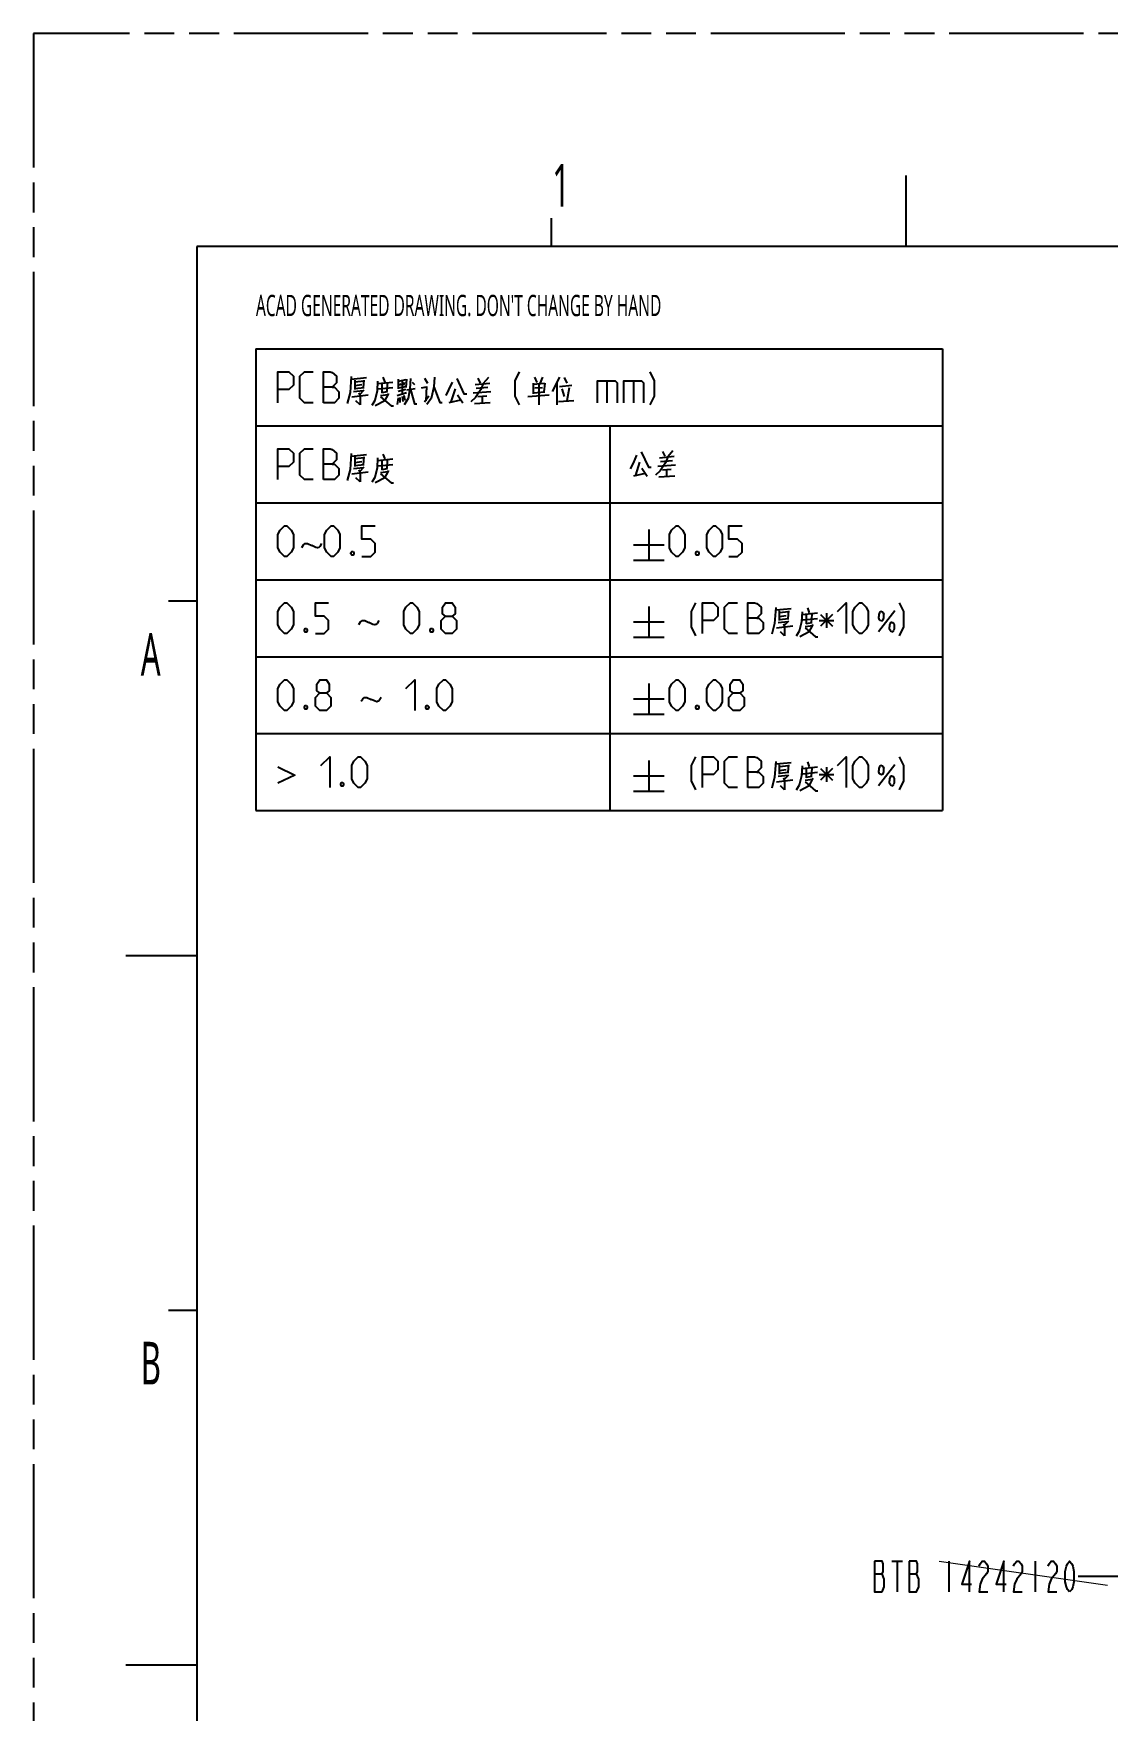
# Model space of a CAD drawing. Header units: millimetres. Extents: x -28 to 350, y 32 to 299.
# Drawn here: x -27.8 to 41.9, y 190.4 to 299.3 of the extents above; entities that cross this region are included whole.
import ezdxf

# ---------------------------------------------------------------- set-up
doc = ezdxf.new("R2010")
doc.units = ezdxf.units.MM
doc.header["$LTSCALE"] = 19.36
doc.linetypes.add('PHANTOM', pattern=[0.8, 0.45, -0.05, 0.1, -0.05, 0.1, -0.05])
doc.layers.get('0').update_dxf_attribs({"linetype": 'CONTINUOUS'})
doc.layers.add('0PAPERF', color=2, linetype='PHANTOM', plot=False)
doc.layers.add('DIM', color=100, linetype='CONTINUOUS', lineweight=15)
doc.layers.add('備註', color=1, linetype='CONTINUOUS', lineweight=20)
doc.layers.add('鵬鼎', color=5, linetype='CONTINUOUS')
doc.styles.get("Standard").update_dxf_attribs({"font": 'simplex.shx', "width": 0.56})
doc.dimstyles.get("Standard").update_dxf_attribs({"dimtxt": 2, "dimasz": 2, "dimexe": 2, "dimexo": 0.35, "dimtad": 1, "dimzin": 0, "dimdsep": 46, "dimtxsty": 'Standard', "dimcen": 0.09, "dimazin": 0, "dimtol": 1, "dimtp": 0.01, "dimtm": 0.01, "dimtfac": 1, "dimtofl": 0, "dimtmove": 0, "dimatfit": 3, "dimfxl": 1, "dimtolj": 1, "dimtzin": 0, "dimarcsym": 0})

msp = doc.modelspace()

# ---------------------------------------------------------------- linework, layer by layer
for p, q in [((28.838, 285.465), (28.838, 290.073)), ((5.798, 285.465), (5.798, 287.309)), ((338.495, 285.465), (-17.242, 285.465)), ((-17.242, 285.465), (-17.242, 39.398)), ((-17.242, 262.425), (-19.085, 262.425)), ((-17.242, 239.385), (-21.85, 239.385)), ((-17.242, 216.345), (-19.085, 216.345)), ((-17.242, 193.305), (-21.85, 193.305))]:
    msp.add_line(p, q)
at = {"color": 2}
for p, q in [((-13.405, 278.815), (31.195, 278.815)), ((-13.405, 278.815), (-13.405, 248.815)), ((31.195, 278.815), (31.195, 248.815)), ((-7.205, 276.851), (-6.215, 276.948)), ((-6.976, 276.787), (-6.976, 276.174)), ((-6.367, 276.722), (-6.976, 276.658)), ((-6.405, 276.303), (-6.367, 276.787)), ((-5.148, 276.98), (-5.034, 276.658)), ((-4.157, 276.851), (-4.157, 276.206)), ((-4.119, 276.722), (-3.662, 276.819)), ((-3.891, 276.787), (-3.891, 275.819)), ((-3.624, 276.851), (-3.662, 276.303)), ((-2.443, 276.916), (-2.253, 276.593)), ((1.024, 276.916), (1.176, 276.593)), ((4.69, 276.98), (4.843, 276.626)), ((5.224, 276.98), (5.033, 276.561)), ((6.328, 276.98), (5.833, 276.045)), ((6.633, 276.948), (6.785, 276.593)), ((9.404, 276.744), (9.404, 275.315)), ((11.119, 276.744), (11.119, 275.315)), ((-7.167, 275.69), (-6.1, 275.819)), ((-7.053, 276.045), (-6.405, 276.11)), ((-6.976, 276.432), (-6.519, 276.497)), ((-6.976, 276.239), (-6.367, 276.303)), ((-6.672, 275.819), (-6.367, 276.142)), ((-5.491, 276.561), (-4.5, 276.658)), ((-5.453, 276.206), (-4.5, 276.303)), ((-5.3, 275.787), (-4.805, 275.851)), ((-5.224, 276.561), (-5.224, 275.948)), ((-5.224, 275.98), (-4.843, 276.045)), ((-4.881, 276.045), (-4.843, 276.561)), ((-3.624, 275.948), (-4.234, 275.755)), ((-4.157, 275.626), (-4.234, 275.206)), ((-3.662, 276.174), (-4.157, 276.045)), ((-4.119, 276.271), (-3.662, 276.368)), ((-4.043, 276.561), (-4.005, 276.432)), ((-4.043, 275.658), (-4.043, 275.335)), ((-3.891, 275.722), (-3.853, 275.4)), ((-3.776, 276.626), (-3.815, 276.432)), ((-3.7, 275.464), (-3.776, 275.787)), ((-3.586, 276.142), (-3.053, 276.239)), ((-3.243, 276.658), (-3.091, 276.497)), ((-2.634, 276.271), (-2.329, 276.335)), ((-2.443, 275.368), (-2.176, 275.755)), ((-2.329, 276.368), (-2.367, 275.432)), ((-0.462, 276.206), (-0.729, 275.368)), ((-0.31, 275.819), (0.033, 275.303)), ((0.719, 275.948), (1.862, 276.045)), ((0.833, 276.497), (1.785, 276.593)), ((1.671, 276.303), (0.909, 276.239)), ((1.024, 275.722), (1.595, 275.755)), ((1.29, 275.722), (1.29, 275.271)), ((4.271, 275.722), (5.643, 275.819)), ((4.614, 276.593), (4.614, 275.884)), ((5.338, 276.561), (4.614, 276.497)), ((4.614, 275.948), (5.376, 276.013)), ((4.728, 276.271), (5.224, 276.303)), ((4.995, 275.174), (4.995, 276.529)), ((5.376, 276.593), (5.3, 276.013)), ((6.138, 276.593), (6.138, 275.174)), ((6.328, 276.368), (7.128, 276.464)), ((6.481, 276.206), (6.633, 275.722)), ((6.938, 276.271), (6.785, 275.432)), ((-6.634, 275.174), (-6.9, 275.432)), ((-5.034, 275.432), (-5.643, 275.109)), ((-0.843, 275.335), (-0.081, 275.497)), ((0.795, 275.271), (1.824, 275.335)), ((6.252, 275.4), (7.243, 275.464)), ((-13.405, 273.815), (31.195, 273.815)), ((9.595, 273.815), (9.595, 248.815)), ((-7.205, 271.851), (-6.215, 271.948)), ((-6.976, 271.787), (-6.976, 271.174)), ((-6.367, 271.722), (-6.976, 271.658)), ((-6.976, 271.432), (-6.519, 271.497)), ((-6.976, 271.239), (-6.367, 271.303)), ((-6.405, 271.303), (-6.367, 271.787)), ((-5.491, 271.561), (-4.5, 271.658)), ((-5.453, 271.206), (-4.5, 271.303)), ((-5.224, 271.561), (-5.224, 270.948)), ((-5.148, 271.98), (-5.034, 271.658)), ((-4.881, 271.045), (-4.843, 271.561)), ((11.519, 271.444), (11.252, 270.606)), ((12.7, 271.186), (13.843, 271.283)), ((12.814, 271.735), (13.766, 271.831)), ((13.652, 271.541), (12.89, 271.477)), ((13.004, 272.154), (13.157, 271.831)), ((-7.167, 270.69), (-6.1, 270.819)), ((-7.053, 271.045), (-6.405, 271.11)), ((-6.634, 270.174), (-6.9, 270.432)), ((-6.672, 270.819), (-6.367, 271.142)), ((-5.034, 270.432), (-5.643, 270.109)), ((-5.3, 270.787), (-4.805, 270.851)), ((-5.224, 270.98), (-4.843, 271.045)), ((11.138, 270.573), (11.9, 270.735)), ((11.671, 271.057), (12.014, 270.541)), ((12.776, 270.509), (13.804, 270.573)), ((13.004, 270.96), (13.576, 270.993)), ((13.271, 270.96), (13.271, 270.509)), ((-13.405, 268.815), (31.195, 268.815)), ((12.128, 267.077), (12.128, 265.077)), ((-9.51, 265.916), (-9.776, 266.045)), ((-9.129, 266.174), (-9.243, 265.98)), ((11.128, 266.077), (13.128, 266.077)), ((11.128, 265.077), (13.128, 265.077)), ((-13.405, 263.815), (31.195, 263.815)), ((12.128, 262.077), (12.128, 260.077)), ((20.366, 261.851), (21.357, 261.948)), ((20.595, 261.787), (20.595, 261.174)), ((21.204, 261.722), (20.595, 261.658)), ((20.595, 261.432), (21.052, 261.497)), ((21.166, 261.303), (21.204, 261.787)), ((22.081, 261.561), (23.071, 261.658)), ((22.347, 261.561), (22.347, 260.948)), ((22.424, 261.98), (22.538, 261.658)), ((22.69, 261.045), (22.728, 261.561)), ((23.281, 261.553), (24.043, 260.792)), ((24.043, 261.553), (23.281, 260.792)), ((23.662, 261.649), (23.662, 260.696)), ((28.1, 261.787), (27.033, 260.432)), ((27.109, 261.658), (27.071, 261.561)), ((27.071, 261.561), (27.071, 261.432)), ((27.147, 261.722), (27.109, 261.658)), ((27.224, 261.755), (27.147, 261.722)), ((27.224, 261.755), (27.3, 261.722)), ((27.3, 261.722), (27.338, 261.658)), ((27.338, 261.658), (27.376, 261.561)), ((-5.796, 260.916), (-6.062, 261.045)), ((-5.415, 261.174), (-5.529, 260.98)), ((11.128, 261.077), (13.128, 261.077)), ((20.404, 260.69), (21.471, 260.819)), ((20.519, 261.045), (21.166, 261.109)), ((20.595, 261.239), (21.204, 261.303)), ((20.938, 260.174), (20.671, 260.432)), ((20.9, 260.819), (21.204, 261.142)), ((22.538, 260.432), (21.928, 260.11)), ((22.119, 261.206), (23.071, 261.303)), ((22.271, 260.787), (22.766, 260.851)), ((22.347, 260.98), (22.728, 261.045)), ((23.185, 261.172), (24.138, 261.172)), ((27.071, 261.335), (27.071, 261.432)), ((27.109, 261.206), (27.071, 261.335)), ((27.147, 261.174), (27.109, 261.206)), ((27.224, 261.142), (27.147, 261.174)), ((27.224, 261.142), (27.3, 261.174)), ((27.909, 261.045), (27.833, 261.045)), ((27.909, 261.045), (27.985, 261.045)), ((27.909, 260.432), (27.985, 260.464)), ((27.985, 260.464), (28.024, 260.529)), ((11.128, 260.077), (13.128, 260.077)), ((-13.405, 258.815), (31.195, 258.815)), ((-5.653, 255.916), (-5.919, 256.045)), ((-5.272, 256.174), (-5.386, 255.98)), ((11.128, 256.077), (13.128, 256.077)), ((12.128, 257.077), (12.128, 255.077)), ((11.128, 255.077), (13.128, 255.077)), ((-13.405, 253.815), (31.195, 253.815)), ((12.128, 252.077), (12.128, 250.077)), ((20.366, 251.851), (21.357, 251.948)), ((20.595, 251.787), (20.595, 251.174)), ((21.204, 251.722), (20.595, 251.658)), ((21.166, 251.303), (21.204, 251.787)), ((22.081, 251.561), (23.071, 251.658)), ((22.424, 251.98), (22.538, 251.658)), ((23.662, 251.649), (23.662, 250.696)), ((28.1, 251.787), (27.033, 250.432)), ((27.109, 251.658), (27.071, 251.561)), ((27.147, 251.722), (27.109, 251.658)), ((27.224, 251.755), (27.147, 251.722)), ((27.224, 251.755), (27.3, 251.722)), ((27.3, 251.722), (27.338, 251.658)), ((27.338, 251.658), (27.376, 251.561)), ((11.128, 251.077), (13.128, 251.077)), ((20.404, 250.69), (21.471, 250.819)), ((20.519, 251.045), (21.166, 251.109)), ((20.595, 251.432), (21.052, 251.497)), ((20.595, 251.239), (21.204, 251.303)), ((20.9, 250.819), (21.204, 251.142)), ((22.119, 251.206), (23.071, 251.303)), ((22.271, 250.787), (22.766, 250.851)), ((22.347, 251.561), (22.347, 250.948)), ((22.347, 250.98), (22.728, 251.045)), ((22.69, 251.045), (22.728, 251.561)), ((23.185, 251.172), (24.138, 251.172)), ((23.281, 251.553), (24.043, 250.792)), ((24.043, 251.553), (23.281, 250.792)), ((27.071, 251.561), (27.071, 251.432)), ((27.071, 251.335), (27.071, 251.432)), ((27.109, 251.206), (27.071, 251.335)), ((27.147, 251.174), (27.109, 251.206)), ((27.224, 251.142), (27.147, 251.174)), ((27.224, 251.142), (27.3, 251.174)), ((27.909, 251.045), (27.833, 251.045)), ((27.909, 251.045), (27.985, 251.045)), ((11.128, 250.077), (13.128, 250.077)), ((20.938, 250.174), (20.671, 250.432)), ((22.538, 250.432), (21.928, 250.109)), ((27.909, 250.432), (27.985, 250.464)), ((27.985, 250.464), (28.024, 250.529)), ((-13.405, 248.815), (31.195, 248.815)), ((27.901, 200.061), (28.601, 200.061)), ((28.251, 200.061), (28.251, 198.061)), ((31.611, 200.061), (31.611, 198.061)), ((37.211, 200.061), (37.211, 198.061)), ((26.781, 199.228), (27.271, 199.228)), ((29.021, 199.228), (29.511, 199.228))]:
    msp.add_line(p, q, dxfattribs=at)
for points in [[(-11.967, 275.315), (-11.967, 277.315), (-11.253, 277.315), (-10.967, 277.03), (-10.967, 276.458), (-11.253, 276.172), (-11.967, 276.172)], [(-9.681, 275.315), (-10.253, 275.315), (-10.538, 275.601), (-10.538, 277.03), (-10.253, 277.315), (-9.681, 277.315)], [(-9.015, 275.315), (-9.015, 277.315), (-8.586, 277.315), (-8.443, 277.268), (-8.157, 277.03), (-8.157, 276.601), (-8.443, 276.315), (-9.015, 276.315)], [(-7.205, 277.013), (-7.281, 275.98), (-7.472, 275.271)], [(-5.491, 276.722), (-5.529, 276.077), (-5.681, 275.464), (-5.872, 275.142)], [(-3.357, 276.884), (-3.396, 276.206), (-3.51, 275.593), (-3.776, 275.174)], [(-1.796, 276.98), (-1.834, 276.335), (-1.453, 275.335), (-1.3, 275.335)], [(-0.348, 276.884), (0.109, 275.884), (0.3, 275.884)], [(1.709, 276.948), (1.366, 276.561), (1.214, 276.174), (0.871, 275.658), (0.566, 275.368)], [(3.728, 275.172), (3.443, 275.744), (3.443, 276.744), (3.728, 277.315)], [(8.785, 275.315), (8.785, 276.744), (9.928, 276.744), (10.071, 276.601), (10.071, 275.315)], [(10.5, 275.315), (10.5, 276.744), (11.643, 276.744), (11.785, 276.601), (11.785, 275.315)], [(12.214, 275.172), (12.5, 275.744), (12.5, 276.744), (12.214, 277.315)], [(-8.443, 276.315), (-8.3, 276.315), (-8.015, 276.03), (-8.015, 275.601), (-8.3, 275.315), (-9.015, 275.315)], [(-6.71, 275.948), (-6.634, 275.755), (-6.634, 275.174)], [(-5.3, 275.69), (-4.615, 275.109), (-4.462, 275.109)], [(-5.034, 275.432), (-4.919, 275.626), (-4.767, 275.916)], [(-3.357, 276.174), (-3.091, 275.239), (-2.938, 275.239)], [(-1.834, 276.335), (-2.024, 275.593), (-2.291, 275.206)], [(-0.653, 276.658), (-0.881, 276.142), (-1.072, 275.787)], [(-11.967, 270.315), (-11.967, 272.315), (-11.253, 272.315), (-10.967, 272.03), (-10.967, 271.458), (-11.253, 271.172), (-11.967, 271.172)], [(-9.681, 270.315), (-10.253, 270.315), (-10.538, 270.601), (-10.538, 272.03), (-10.253, 272.315), (-9.681, 272.315)], [(-9.015, 270.315), (-9.015, 272.315), (-8.586, 272.315), (-8.443, 272.268), (-8.157, 272.03), (-8.157, 271.601), (-8.443, 271.315), (-9.015, 271.315)], [(-8.443, 271.315), (-8.3, 271.315), (-8.015, 271.03), (-8.015, 270.601), (-8.3, 270.315), (-9.015, 270.315)], [(-7.205, 272.013), (-7.281, 270.98), (-7.472, 270.271)], [(-5.491, 271.722), (-5.529, 271.077), (-5.681, 270.464), (-5.872, 270.142)], [(11.328, 271.896), (11.1, 271.38), (10.909, 271.025)], [(11.633, 272.122), (12.09, 271.122), (12.281, 271.122)], [(13.69, 272.186), (13.347, 271.799), (13.195, 271.412), (12.852, 270.896), (12.547, 270.606)], [(-6.71, 270.948), (-6.634, 270.755), (-6.634, 270.174)], [(-5.3, 270.69), (-4.615, 270.109), (-4.462, 270.109)], [(-5.034, 270.432), (-4.919, 270.626), (-4.767, 270.916)], [(-11.967, 265.887), (-11.967, 266.744), (-11.824, 267.03), (-11.538, 267.315), (-11.396, 267.315), (-11.11, 267.03), (-10.967, 266.744), (-10.967, 265.887), (-11.11, 265.601), (-11.396, 265.315), (-11.538, 265.315), (-11.824, 265.601), (-11.967, 265.887)], [(-8.938, 265.887), (-8.938, 266.744), (-8.796, 267.03), (-8.51, 267.315), (-8.367, 267.315), (-8.081, 267.03), (-7.938, 266.744), (-7.938, 265.887), (-8.081, 265.601), (-8.367, 265.315), (-8.51, 265.315), (-8.796, 265.601), (-8.938, 265.887)], [(-6.51, 265.315), (-5.938, 265.315), (-5.653, 265.601), (-5.653, 266.172), (-5.938, 266.458), (-6.51, 266.458), (-6.51, 267.315), (-5.653, 267.315)], [(13.462, 265.887), (13.462, 266.744), (13.604, 267.03), (13.89, 267.315), (14.033, 267.315), (14.319, 267.03), (14.462, 266.744), (14.462, 265.887), (14.319, 265.601), (14.033, 265.315), (13.89, 265.315), (13.604, 265.601), (13.462, 265.887)], [(15.89, 265.887), (15.89, 266.744), (16.033, 267.03), (16.319, 267.315), (16.462, 267.315), (16.747, 267.03), (16.89, 266.744), (16.89, 265.887), (16.747, 265.601), (16.462, 265.315), (16.319, 265.315), (16.033, 265.601), (15.89, 265.887)], [(17.319, 265.315), (17.89, 265.315), (18.176, 265.601), (18.176, 266.172), (17.89, 266.458), (17.319, 266.458), (17.319, 267.315), (18.176, 267.315)], [(-10.424, 265.916), (-10.31, 266.077), (-10.196, 266.174), (-10.119, 266.174), (-10.043, 266.174), (-9.776, 266.045)], [(-9.243, 265.98), (-9.319, 265.916), (-9.396, 265.884), (-9.51, 265.916)], [(-7.081, 265.649), (-7.034, 265.553), (-7.034, 265.506), (-7.081, 265.411), (-7.176, 265.411), (-7.224, 265.506), (-7.224, 265.553), (-7.176, 265.649), (-7.081, 265.649)], [(15.319, 265.649), (15.366, 265.553), (15.366, 265.506), (15.319, 265.411), (15.224, 265.411), (15.176, 265.506), (15.176, 265.553), (15.224, 265.649), (15.319, 265.649)], [(-11.967, 260.887), (-11.967, 261.744), (-11.824, 262.03), (-11.538, 262.315), (-11.396, 262.315), (-11.11, 262.03), (-10.967, 261.744), (-10.967, 260.887), (-11.11, 260.601), (-11.396, 260.315), (-11.538, 260.315), (-11.824, 260.601), (-11.967, 260.887)], [(-9.538, 260.315), (-8.967, 260.315), (-8.681, 260.601), (-8.681, 261.172), (-8.967, 261.458), (-9.538, 261.458), (-9.538, 262.315), (-8.681, 262.315)], [(-3.796, 260.887), (-3.796, 261.744), (-3.653, 262.03), (-3.367, 262.315), (-3.224, 262.315), (-2.938, 262.03), (-2.796, 261.744), (-2.796, 260.887), (-2.938, 260.601), (-3.224, 260.315), (-3.367, 260.315), (-3.653, 260.601), (-3.796, 260.887)], [(-1.081, 261.458), (-1.272, 261.601), (-1.272, 262.03), (-1.081, 262.315), (-0.653, 262.315), (-0.462, 262.03), (-0.462, 261.601), (-0.653, 261.458), (-0.367, 261.172), (-0.367, 260.601), (-0.653, 260.315), (-1.081, 260.315), (-1.367, 260.601)], [(-1.367, 260.601), (-1.367, 261.172), (-1.081, 261.458), (-0.653, 261.458)], [(15.176, 260.172), (14.89, 260.744), (14.89, 261.744), (15.176, 262.315)], [(15.604, 260.315), (15.604, 262.315), (16.319, 262.315), (16.604, 262.03), (16.604, 261.458), (16.319, 261.172), (15.604, 261.172)], [(17.89, 260.315), (17.319, 260.315), (17.033, 260.601), (17.033, 262.03), (17.319, 262.315), (17.89, 262.315)], [(18.557, 260.315), (18.557, 262.315), (18.985, 262.315), (19.128, 262.268), (19.414, 262.03), (19.414, 261.601), (19.128, 261.315), (18.557, 261.315)], [(20.366, 262.013), (20.29, 260.98), (20.1, 260.271)], [(22.081, 261.722), (22.043, 261.077), (21.89, 260.464), (21.7, 260.142)], [(24.376, 261.744), (24.947, 262.315), (24.947, 260.315)], [(25.376, 260.887), (25.376, 261.744), (25.519, 262.03), (25.804, 262.315), (25.947, 262.315), (26.233, 262.03), (26.376, 261.744), (26.376, 260.887), (26.233, 260.601), (25.947, 260.315), (25.804, 260.315), (25.519, 260.601), (25.376, 260.887)], [(27.3, 261.174), (27.338, 261.206), (27.376, 261.335), (27.376, 261.432), (27.376, 261.561)], [(28.404, 260.172), (28.69, 260.744), (28.69, 261.744), (28.404, 262.315)], [(-10.11, 260.649), (-10.062, 260.553), (-10.062, 260.506), (-10.11, 260.411), (-10.205, 260.411), (-10.253, 260.506), (-10.253, 260.553), (-10.205, 260.649), (-10.11, 260.649)], [(-6.71, 260.916), (-6.596, 261.077), (-6.481, 261.174), (-6.405, 261.174), (-6.329, 261.174), (-6.062, 261.045)], [(-5.529, 260.98), (-5.605, 260.916), (-5.681, 260.884), (-5.796, 260.916)], [(-1.938, 260.649), (-1.891, 260.553), (-1.891, 260.506), (-1.938, 260.411), (-2.034, 260.411), (-2.081, 260.506), (-2.081, 260.553), (-2.034, 260.649), (-1.938, 260.649)], [(19.128, 261.315), (19.271, 261.315), (19.557, 261.03), (19.557, 260.601), (19.271, 260.315), (18.557, 260.315)], [(20.862, 260.948), (20.938, 260.755), (20.938, 260.174)], [(22.271, 260.69), (22.957, 260.11), (23.109, 260.11)], [(22.538, 260.432), (22.652, 260.626), (22.804, 260.916)], [(27.833, 261.045), (27.795, 260.98), (27.757, 260.884), (27.757, 260.755)], [(27.909, 260.432), (27.833, 260.464), (27.795, 260.529), (27.757, 260.626), (27.757, 260.755)], [(27.985, 261.045), (28.024, 260.98), (28.062, 260.884)], [(28.062, 260.884), (28.062, 260.755), (28.062, 260.626), (28.024, 260.529)], [(-11.967, 255.887), (-11.967, 256.744), (-11.824, 257.03), (-11.538, 257.315), (-11.396, 257.315), (-11.11, 257.03), (-10.967, 256.744), (-10.967, 255.887), (-11.11, 255.601), (-11.396, 255.315), (-11.538, 255.315), (-11.824, 255.601), (-11.967, 255.887)], [(-9.253, 256.458), (-9.443, 256.601), (-9.443, 257.03), (-9.253, 257.315), (-8.824, 257.315), (-8.634, 257.03), (-8.634, 256.601), (-8.824, 256.458), (-8.538, 256.172), (-8.538, 255.601), (-8.824, 255.315), (-9.253, 255.315), (-9.538, 255.601)], [(-3.653, 256.744), (-3.081, 257.315), (-3.081, 255.315)], [(-1.653, 255.887), (-1.653, 256.744), (-1.51, 257.03), (-1.224, 257.315), (-1.081, 257.315), (-0.796, 257.03), (-0.653, 256.744), (-0.653, 255.887), (-0.796, 255.601), (-1.081, 255.315), (-1.224, 255.315), (-1.51, 255.601), (-1.653, 255.887)], [(13.462, 255.887), (13.462, 256.744), (13.604, 257.03), (13.89, 257.315), (14.033, 257.315), (14.319, 257.03), (14.462, 256.744), (14.462, 255.887), (14.319, 255.601), (14.033, 255.315), (13.89, 255.315), (13.604, 255.601), (13.462, 255.887)], [(15.89, 255.887), (15.89, 256.744), (16.033, 257.03), (16.319, 257.315), (16.462, 257.315), (16.747, 257.03), (16.89, 256.744), (16.89, 255.887), (16.747, 255.601), (16.462, 255.315), (16.319, 255.315), (16.033, 255.601), (15.89, 255.887)], [(17.604, 256.458), (17.414, 256.601), (17.414, 257.03), (17.604, 257.315), (18.033, 257.315), (18.224, 257.03), (18.224, 256.601), (18.033, 256.458), (18.319, 256.172), (18.319, 255.601), (18.033, 255.315), (17.604, 255.315), (17.319, 255.601)], [(-9.538, 255.601), (-9.538, 256.172), (-9.253, 256.458), (-8.824, 256.458)], [(-6.567, 255.916), (-6.453, 256.077), (-6.338, 256.174), (-6.262, 256.174), (-6.186, 256.174), (-5.919, 256.045)], [(17.319, 255.601), (17.319, 256.172), (17.604, 256.458), (18.033, 256.458)], [(-10.11, 255.649), (-10.062, 255.553), (-10.062, 255.506), (-10.11, 255.411), (-10.205, 255.411), (-10.253, 255.506), (-10.253, 255.553), (-10.205, 255.649), (-10.11, 255.649)], [(-5.386, 255.98), (-5.462, 255.916), (-5.538, 255.884), (-5.653, 255.916)], [(-2.224, 255.649), (-2.176, 255.553), (-2.176, 255.506), (-2.224, 255.411), (-2.319, 255.411), (-2.367, 255.506), (-2.367, 255.553), (-2.319, 255.649), (-2.224, 255.649)], [(15.319, 255.649), (15.366, 255.553), (15.366, 255.506), (15.319, 255.411), (15.224, 255.411), (15.176, 255.506), (15.176, 255.553), (15.224, 255.649), (15.319, 255.649)], [(-11.976, 251.658), (-10.872, 251.109), (-11.976, 250.593)], [(-9.176, 251.744), (-8.605, 252.315), (-8.605, 250.315)], [(-7.176, 250.887), (-7.176, 251.744), (-7.034, 252.03), (-6.748, 252.315), (-6.605, 252.315), (-6.319, 252.03), (-6.176, 251.744), (-6.176, 250.887), (-6.319, 250.601), (-6.605, 250.315), (-6.748, 250.315), (-7.034, 250.601), (-7.176, 250.887)], [(15.176, 250.172), (14.89, 250.744), (14.89, 251.744), (15.176, 252.315)], [(15.604, 250.315), (15.604, 252.315), (16.319, 252.315), (16.604, 252.03), (16.604, 251.458), (16.319, 251.172), (15.604, 251.172)], [(17.89, 250.315), (17.319, 250.315), (17.033, 250.601), (17.033, 252.03), (17.319, 252.315), (17.89, 252.315)], [(18.557, 250.315), (18.557, 252.315), (18.985, 252.315), (19.128, 252.268), (19.414, 252.03), (19.414, 251.601), (19.128, 251.315), (18.557, 251.315)], [(20.366, 252.013), (20.29, 250.98), (20.1, 250.271)], [(22.081, 251.722), (22.043, 251.077), (21.89, 250.464), (21.7, 250.142)], [(24.376, 251.744), (24.947, 252.315), (24.947, 250.315)], [(25.376, 250.887), (25.376, 251.744), (25.519, 252.03), (25.804, 252.315), (25.947, 252.315), (26.233, 252.03), (26.376, 251.744), (26.376, 250.887), (26.233, 250.601), (25.947, 250.315), (25.804, 250.315), (25.519, 250.601), (25.376, 250.887)], [(28.404, 250.172), (28.69, 250.744), (28.69, 251.744), (28.404, 252.315)], [(-7.748, 250.649), (-7.7, 250.553), (-7.7, 250.506), (-7.748, 250.411), (-7.843, 250.411), (-7.891, 250.506), (-7.891, 250.553), (-7.843, 250.649), (-7.748, 250.649)], [(19.128, 251.315), (19.271, 251.315), (19.557, 251.03), (19.557, 250.601), (19.271, 250.315), (18.557, 250.315)], [(20.862, 250.948), (20.938, 250.755), (20.938, 250.174)], [(22.271, 250.69), (22.957, 250.109), (23.109, 250.109)], [(22.538, 250.432), (22.652, 250.626), (22.804, 250.916)], [(27.3, 251.174), (27.338, 251.206), (27.376, 251.335), (27.376, 251.432), (27.376, 251.561)], [(27.833, 251.045), (27.795, 250.98), (27.757, 250.884), (27.757, 250.755)], [(27.909, 250.432), (27.833, 250.464), (27.795, 250.529), (27.757, 250.626), (27.757, 250.755)], [(27.985, 251.045), (28.024, 250.98), (28.062, 250.884)], [(28.062, 250.884), (28.062, 250.755), (28.062, 250.626), (28.024, 250.529)], [(26.781, 200.061), (26.781, 198.061), (27.271, 198.061)], [(27.271, 199.228), (27.341, 199.395), (27.341, 199.895), (27.271, 200.061), (26.781, 200.061)], [(29.021, 200.061), (29.021, 198.061), (29.511, 198.061), (29.651, 198.395)], [(29.511, 199.228), (29.581, 199.395), (29.581, 199.895), (29.511, 200.061), (29.021, 200.061)], [(32.941, 198.061), (32.941, 200.061), (32.451, 198.561), (33.081, 198.561)], [(33.571, 199.728), (33.641, 199.895), (33.781, 200.061), (33.921, 200.061), (34.061, 199.895), (34.131, 199.728), (34.131, 199.395), (34.061, 199.228)], [(35.181, 198.061), (35.181, 200.061), (34.691, 198.561), (35.321, 198.561)], [(35.811, 199.728), (35.881, 199.895), (36.021, 200.061), (36.161, 200.061), (36.301, 199.895), (36.371, 199.728), (36.371, 199.395), (36.301, 199.228)], [(38.051, 199.728), (38.121, 199.895), (38.261, 200.061), (38.401, 200.061), (38.541, 199.895), (38.611, 199.728), (38.611, 199.395), (38.541, 199.228)], [(39.451, 198.061), (39.311, 198.228), (39.241, 198.395), (39.171, 198.728), (39.171, 199.395), (39.241, 199.728), (39.311, 199.895), (39.451, 200.061), (39.591, 199.895), (39.661, 199.728), (39.731, 199.395), (39.731, 198.728), (39.661, 198.395), (39.591, 198.228), (39.451, 198.061)], [(27.271, 198.061), (27.411, 198.395), (27.411, 198.895), (27.271, 199.228)], [(29.651, 198.395), (29.651, 198.895), (29.511, 199.228)], [(34.061, 199.228), (33.781, 198.895), (33.641, 198.561), (33.571, 198.061), (34.131, 198.061)], [(36.301, 199.228), (36.021, 198.895), (35.881, 198.561), (35.811, 198.061), (36.371, 198.061)], [(38.541, 199.228), (38.261, 198.895), (38.121, 198.561), (38.051, 198.061), (38.611, 198.061)]]:
    msp.add_lwpolyline(points, dxfattribs=at)
at = {"layer": '0PAPERF'}
for p, q in [((350.11, 299.295), (-27.842, 299.295)), ((-27.842, 299.295), (-27.842, 32.025))]:
    msp.add_line(p, q, dxfattribs=at)
at = {"layer": '備註'}
msp.add_line((30.979, 200.061), (41.904, 198.501), dxfattribs=at)

# ---------------------------------------------------------------- texts
at = {"insert": (-13.397, 282.321), "char_height": 1.3824, "width": 1.047737896442414e-13, "attachment_point": 1}
msp.add_mtext("{\\fMicrosoft JhengHei|b0|i0|c136|p0;\\C3;ACAD GENERATED DRAWING. DON'T CHANGE BY HAND}", dxfattribs=at)
at = {"layer": 'DIM', "insert": (5.85, 290.821), "char_height": 2.7648, "width": 1.68329, "attachment_point": 1}
msp.add_mtext('{\\fMicrosoft JhengHei|b0|i0|c136|p0;\\C0;1}', dxfattribs=at)
at = {"layer": '鵬鼎', "char_height": 2.7648, "width": 5.21508, "attachment_point": 1}
for s, insert in [('{\\fMicrosoft JhengHei|b0|i0|c136|p0;\\C0;A}', (-20.877, 260.344)), ('{\\fMicrosoft JhengHei|b0|i0|c136|p0;\\C0;B}', (-20.877, 214.309))]:
    msp.add_mtext(s, dxfattribs=dict(at, insert=insert))

# ---------------------------------------------------------------- leaders
at = {"color": 2}
msp.add_leader([(43.431, 207.078), (43.011, 199.061), (40.011, 199.061)], dimstyle='Standard', override={"dimtad": 0, "dimldrblk": 'NONE'}, dxfattribs=at)

doc.saveas('drawing.dxf')
